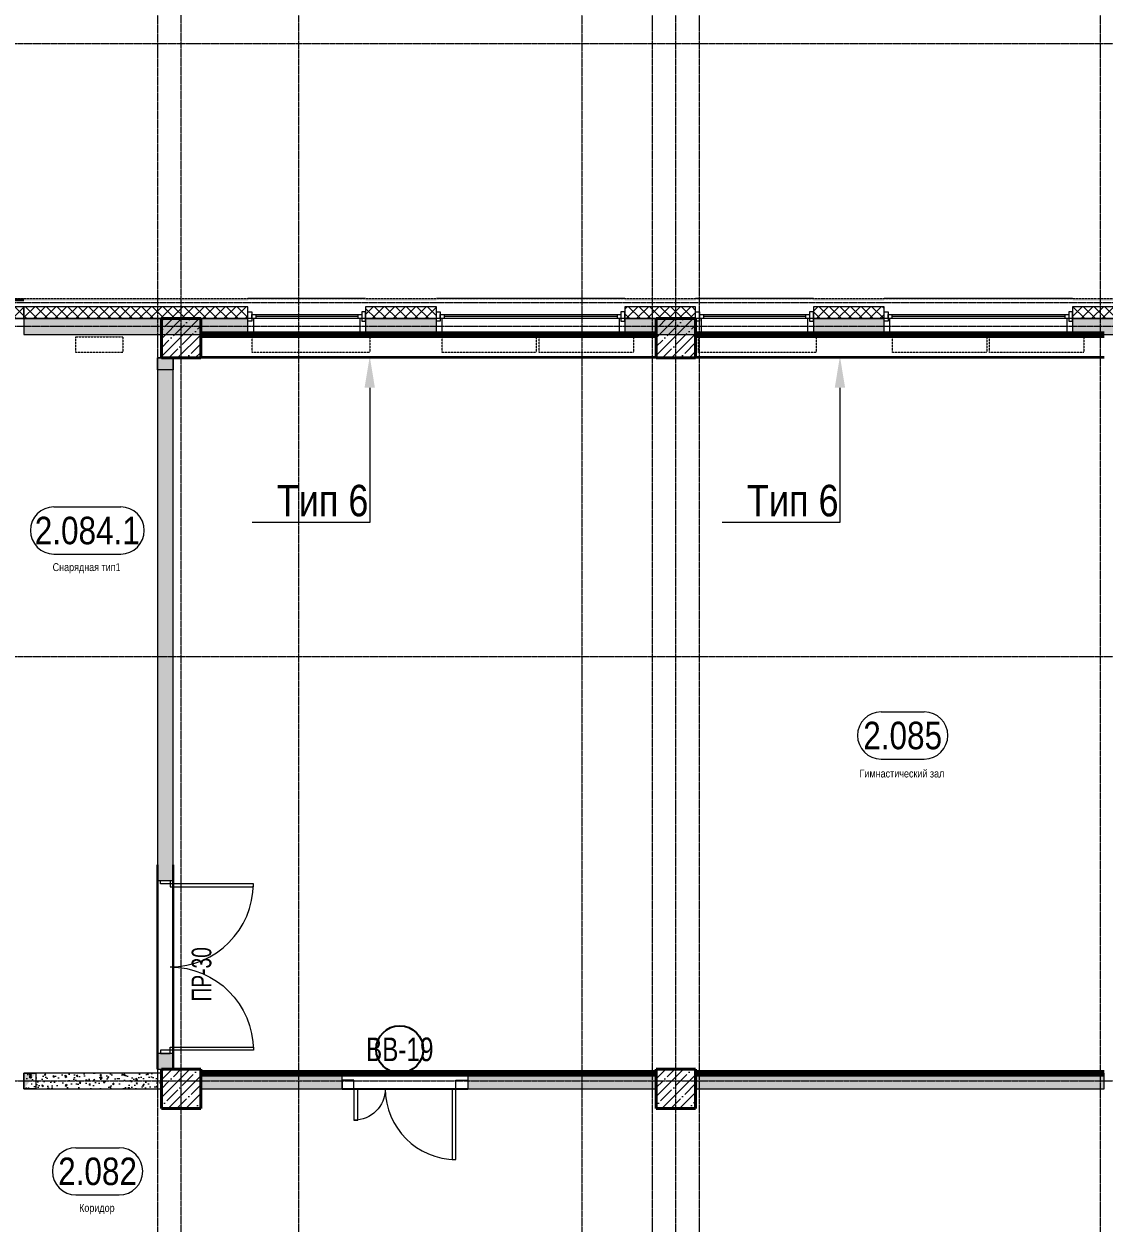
# Model space of a CAD drawing. Header units: millimetres. Extents: x -231292 to 573618, y -153144 to 564035.
# Drawn here: x 13183 to 26933, y 102321 to 117580 of the extents above; entities that cross this region are included whole.
import ezdxf
from ezdxf import colors
from ezdxf.entities.mleader import LeaderData, LeaderLine
from ezdxf.enums import TextEntityAlignment as Align
from ezdxf.math import Vec2, Vec3

# ---------------------------------------------------------------- set-up
doc = ezdxf.new("R2010")
doc.units = ezdxf.units.MM
for name, pattern in [('CENTER2', [28.575, 19.05, -3.175, 3.175, -3.175]), ('DASHED', [19.05, 12.7, -6.35]), ('HIDDEN2', [4.7625, 3.175, -1.5875])]:
    doc.linetypes.add(name, pattern=pattern)
doc.layers.get('0').update_dxf_attribs({"color": 250})
doc.layers.get('Defpoints').update_dxf_attribs({"color": 250})
for name, color, linetype, lineweight in [('11.4_11.5) Восст штроб. шпакл баз. 2 сл крс', 212, 'Continuous', 90), ('A-Wall_Материал_Газоблок_Контур', 250, 'Continuous', 0), ('АР_Area', 250, 'Continuous', 5), ('АР_Витраж марка', 250, 'Continuous', 9), ('АР_Двери', 250, 'Continuous', 9), ('АР_Двери_витраж', 250, 'Continuous', 9), ('АР_Колонны', 250, 'Continuous', 35), ('АР_Окна', 250, 'Continuous', 5), ('АР_Отопительные приборы', 250, 'HIDDEN2', 0), ('АР_Стены ЖБ', 250, 'Continuous', 35), ('АР_Стены ПЕНОблок', 250, 'Continuous', 20), ('АР_Утеплитель', 250, 'Continuous', 0), ('АР_Штриховка', 250, 'Continuous', 0), ('Зашивка радиаторов тип 6 (спорт серый)', 250, 'Continuous', 0), ('КМ_Фахверки', 250, 'Continuous', 80), ('ОВ_Отопление', 250, 'Continuous', 0), ('Размеры зашивки ГКЛ', 250, 'Continuous', 0), ('РД_Оси_100', 250, 'Continuous', 0), ('РД_проем_инж перемыч_фахверк', 250, 'Continuous', 18)]:
    doc.layers.add(name, color=color, linetype=linetype, lineweight=lineweight)
for name, color, linetype, lineweight, plot in [('АР_Делит', 250, 'Continuous', 0, False), ('РД_Проем', 250, 'Continuous', 0, False), ('РД_проем_инж перемыч_подсчет', 250, 'Continuous', 30, False)]:
    doc.layers.add(name, color=color, linetype=linetype, lineweight=lineweight, plot=plot)
doc.layers.add('РД_Витраж_вн', color=250, linetype='Continuous')
doc.layers.add('РД_Перемычка инж проемов', color=250, linetype='Continuous')
doc.styles.add('Arial0', font='arial.ttf')
doc.styles.add('Arial_09', font='ARIALN.TTF', dxfattribs={"width": 0.9})
doc.styles.add('style1', font='ARIALN.TTF')
doc.styles.add('ккк', font='isocpeur.ttf', dxfattribs={"width": 0.85, "oblique": 15})
pattern_1 = [(45, (8883.4, 13229.69), (-112.2532, 112.2532), []), (45, (8995.66, 13229.69), (-112.2532, 112.2532), [198.4375, -39.6875, 0, -39.6875])]

# ---------------------------------------------------------------- blocks, each defined once
blk = doc.blocks.new('СОШ_2200_АР_ОСИ_М100_28.05.24')
at = {"layer": 'АР_Делит', "color": 5, "linetype": 'DASHED'}
blk.add_lwpolyline([(-355, 13145), (-355, 100855), (37145, 100855), (37145, 129155), (72745, 129155), (72745, 135155), (114955, 135155), (114955, -355)], dxfattribs=at)
at = {"layer": 'РД_Оси_100', "linetype": 'CENTER2'}
for p, q in [((-5954.958, 104100), (119910, 104100)), ((-5954.958, 96300), (119910, 96300)), ((-5954.958, 90900), (119910, 90900))]:
    blk.add_line(p, q, dxfattribs=at)
for points in [[(5849.555, 139938.679), (6000, 139538.679), (6000, -6194.559)], [(6300, -6195.83), (6300, 139538.679), (6450, 139938.679)], [(7800, -6155), (7800, 139938.679)], [(11400, 139938.679), (11400, -6155)], [(12000.12, -6155), (12300, -5755), (12300, 139538.679), (12000, 139938.679)], [(12600, -6155), (12600, 139938.679)], [(13200, -6155), (12900, -5755), (12900, 139538.679), (13220.167, 139939.357)], [(17850, 139938.679), (18000, 139538.679), (18000, -6194.092)], [(119910, 100950), (119410, 100800), (-5454.958, 100800), (-5954.958, 100950)], [(119910, 100350), (119410, 100500), (-5454.958, 100500), (-5954.958, 100350)]]:
    blk.add_lwpolyline(points, dxfattribs=at)
blk = doc.blocks.new('otv_в_стене')
at = {"linetype": 'Continuous'}
blk.add_lwpolyline([(0, -1), (0, 0), (1, 0), (1, -1)], close=True, dxfattribs=at)
blk.add_solid([(0, -1), (0, 0), (0.5, -0.5), (1, 0)], dxfattribs=at)
blk = doc.blocks.new('MOK-МаркаПом_овал_ареал')
for p, q in [((-2.75, 3), (2.75, 3)), ((-2.75, -3), (2.75, -3))]:
    blk.add_line(p, q)
for centre, radius, start, end in [((-2.75, 0), 3, 90, 270), ((2.75, 0), 3, 270, 90), ((-3.75, 0), 3.5, 0, 0.001)]:
    blk.add_arc(centre, radius, start, end)
at = {"color": 0, "style": 'style1'}
blk.add_attdef('АР-ПОМЕЩЕНИЕ:НОМЕР', text='', height=3.5, dxfattribs=at).set_placement((0, 0), align=Align.MIDDLE)
at = {"layer": 'Defpoints', "color": 2, "style": 'style1'}
blk.add_attdef('АР-ПОМЕЩЕНИЕ:НАИМЕНОВАНИЕ', text='', height=1, dxfattribs=at).set_placement((-0.09, -4.81), align=Align.MIDDLE)
blk = doc.blocks.new('MOK-МаркаПом_овал_ареал_5ц')
for p, q in [((-4.25, 3), (4.25, 3)), ((-4.25, -3), (4.25, -3))]:
    blk.add_line(p, q)
for centre, radius, start, end in [((-4.25, 0), 3, 90, 270), ((4.25, 0), 3, 270, 90), ((-3.75, 0), 3.5, 0, 0.001)]:
    blk.add_arc(centre, radius, start, end)
at = {"color": 0, "style": 'style1'}
blk.add_attdef('АР-ПОМЕЩЕНИЕ:НОМЕР', text='', height=3.5, dxfattribs=at).set_placement((0, 0), align=Align.MIDDLE)
at = {"layer": 'Defpoints', "color": 2, "style": 'style1'}
blk.add_attdef('АР-ПОМЕЩЕНИЕ:НАИМЕНОВАНИЕ', text='', height=1, dxfattribs=at).set_placement((-0.09, -4.81), align=Align.MIDDLE)
blk = doc.blocks.new('MOK-МаркаПеремычки')
at = {"color": 0, "style": 'ккк', "oblique": 15, "width": 0.85}
blk.add_attdef('АР-ПРОЕМ:ПЕРЕМЫЧКА', text='', height=2.5, dxfattribs=at).set_placement((0, 0), align=Align.MIDDLE)
blk = doc.blocks.new('МаркаВитража1')
at = {"layer": 'Defpoints'}
blk.add_circle((0, 0), 3, dxfattribs=at)
at = {"color": 0, "linetype": 'ByBlock', "lineweight": -2, "style": 'Arial_09', "width": 0.9}
blk.add_attdef('АР-ОКНО:НАИМЕНОВАНИЕ', text='', height=3, dxfattribs=at).set_placement((0, 0), align=Align.MIDDLE)

msp = doc.modelspace()

# ---------------------------------------------------------------- hatches: boundary and pattern name
at = {"layer": 'АР_Штриховка', "linetype": 'Continuous', "lineweight": 0}
h = msp.add_hatch(dxfattribs=at)
h.set_pattern_fill('_U', color=256, style=0, pattern_type=0)
h.set_pattern_definition([(0, (8883.4027, 13229.6861), (0, 1), [])])
h.paths.add_polyline_path([(8528.403, 114084.686), (8553.403, 114059.686), (9083.398, 114059.686), (9083.398, 114084.686)], flags=0)
h.paths.add_polyline_path([(12883.398, 114084.686), (12883.398, 114059.686), (13183.403, 114059.686), (13183.403, 114084.686)], flags=0)
h = msp.add_hatch(dxfattribs=at)
h.set_pattern_fill('_U', color=256, style=0, pattern_type=0)
h.set_pattern_definition([(360, (8883.4027, 13229.6861), (9e-15, 1), [])])
h.paths.add_polyline_path([(13183.403, 114084.686), (13183.403, 114059.686), (16033.403, 114059.686), (16033.403, 114084.686)], flags=0)
h.paths.add_polyline_path([(17533.403, 114084.686), (17533.403, 114059.686), (18433.403, 114059.686), (18433.403, 114084.686)], flags=0)
h.paths.add_polyline_path([(20833.403, 114084.686), (20833.403, 114059.686), (21733.403, 114059.686), (21733.403, 114084.686)], flags=0)
h.paths.add_polyline_path([(23233.403, 114084.686), (23233.403, 114059.686), (24133.403, 114059.686), (24133.403, 114084.686)], flags=0)
h.paths.add_polyline_path([(26533.403, 114084.686), (26533.403, 114059.686), (27433.403, 114059.686), (27433.403, 114084.686)], flags=0)
h.paths.add_polyline_path([(28933.403, 114084.686), (28933.403, 114059.686), (29833.403, 114059.686), (29833.403, 114084.686)], flags=0)
h.paths.add_polyline_path([(32233.403, 114084.686), (32233.403, 114059.686), (32783.403, 114059.686), (32783.403, 114084.686)], flags=0)
h = msp.add_hatch(dxfattribs=at)
h.set_pattern_fill('ANSI37', color=256, scale=30, style=0)
h.set_pattern_definition([(45, (8883.4, 13229.69), (-67.35192, 67.35192), []), (135, (8883.4, 13229.69), (-67.35192, -67.35192), [])])
h.paths.add_polyline_path([(8633.403, 113979.686), (8783.403, 113829.686), (9083.398, 113829.686), (9083.398, 113979.686)], flags=0)
h.paths.add_polyline_path([(12883.398, 113979.686), (12883.398, 113829.686), (13183.403, 113829.686), (13183.403, 113979.686)], flags=0)
h = msp.add_hatch(dxfattribs=at)
h.set_pattern_fill('ANSI37', color=256, scale=30, style=0)
h.set_pattern_definition([(45, (8883.4, 13229.69), (-67.35192, 67.35192), []), (135, (8883.4, 13229.69), (-67.35192, -67.35192), [])])
h.paths.add_polyline_path([(13183.403, 113979.686), (13183.403, 113829.686), (16033.403, 113829.686), (16033.403, 113979.686)], flags=0)
h.paths.add_polyline_path([(17533.403, 113979.686), (17533.403, 113829.686), (18433.403, 113829.686), (18433.403, 113979.686)], flags=0)
h.paths.add_polyline_path([(20833.403, 113979.686), (20833.403, 113829.686), (21733.403, 113829.686), (21733.403, 113979.686)], flags=0)
h.paths.add_polyline_path([(23233.403, 113979.686), (23233.403, 113829.686), (24133.403, 113829.686), (24133.403, 113979.686)], flags=0)
h.paths.add_polyline_path([(26533.403, 113979.686), (26533.403, 113829.686), (27433.403, 113829.686), (27433.403, 113979.686)], flags=0)
h.paths.add_polyline_path([(28933.403, 113979.686), (28933.403, 113829.686), (29833.403, 113829.686), (29833.403, 113979.686)], flags=0)
h.paths.add_polyline_path([(32233.403, 113979.686), (32233.403, 113829.686), (32783.403, 113829.686), (32783.403, 113979.686)], flags=0)
h = msp.add_hatch(dxfattribs=at)
h.set_pattern_fill('AR-CONC', color=256, style=0)
h.set_pattern_definition([(50, (8883.4, 13229.69), (182.18467, -15.93909), [19.05, -209.55]), (355, (8883.4, 13229.69), (-35.24342, 191.05685), [15.24, -167.6406]), (100.45144, (8898.58, 13228.36), (146.94125, 175.11775), [16.19, -178.09024]), (46.1842, (8883.4, 13280.49), (271.07904, -42.04233), [28.575, -314.325]), (96.63556, (8906, 13276.98), (237.40413, 247.4261), [24.285, -267.1356]), (351.18415, (8883.4, 13280.5), (237.4041, 247.4261), [22.86, -251.4597]), (21, (8908.8, 13267.79), (151.6144, -102.2652), [19.05, -209.55]), (326, (8908.8, 13267.79), (61.80203, 184.18797), [15.24, -167.64]), (71.45144, (8921.44, 13259.26), (213.41642, 81.92277), [16.19, -178.08994]), (37.5, (8883.4, 13229.686), (3.088603, 84.55504), [0, -165.608, 0, -170.18, 0, -168.275]), (7.5, (8883.4, 13229.69), (66.81966, 100.180575), [0, -97.028, 0, -161.798, 0, -64.135]), (327.5, (8826.76, 13229.686), (135.590595, -5.728744), [0, -63.5, 0, -198.12, 0, -262.89]), (317.5, (8801.36, 13229.69), (148.12918, 25.42649), [0, -82.55, 0, -131.572, 0, -186.69])])
h.paths.add_polyline_path([(13183.403, 113829.686), (13183.403, 113629.686), (16033.403, 113629.686), (16033.403, 113829.686)], flags=0)
h.paths.add_polyline_path([(17533.403, 113829.686), (17533.403, 113629.686), (18433.403, 113629.686), (18433.403, 113829.686)], flags=0)
h.paths.add_polyline_path([(20833.403, 113829.686), (20833.403, 113629.686), (21733.403, 113629.686), (21733.403, 113829.686)], flags=0)
h.paths.add_polyline_path([(23233.403, 113829.686), (23233.403, 113629.686), (24133.403, 113629.686), (24133.403, 113829.686)], flags=0)
h.paths.add_polyline_path([(26533.403, 113829.686), (26533.403, 113629.686), (27433.403, 113629.686), (27433.403, 113829.686)], flags=0)
h.paths.add_polyline_path([(28933.403, 113829.686), (28933.403, 113629.686), (29833.403, 113629.686), (29833.403, 113829.686)], flags=0)
h.paths.add_polyline_path([(32233.403, 113829.686), (32233.403, 113629.686), (32783.403, 113629.686), (32783.403, 113829.686)], flags=0)
at = {"layer": 'АР_Штриховка', "linetype": 'Continuous', "lineweight": 5}
h = msp.add_hatch(dxfattribs=at)
h.set_pattern_fill('ANSI35', color=256, scale=25, style=0)
h.set_pattern_definition(pattern_1)
h.paths.add_polyline_path([(14933.403, 113329.686), (15433.403, 113329.686), (15433.403, 113829.686), (14933.403, 113829.686)], flags=0)
h = msp.add_hatch(dxfattribs=at)
h.set_pattern_fill('ANSI35', color=256, scale=25, style=0)
h.set_pattern_definition(pattern_1)
h.paths.add_polyline_path([(21233.403, 113329.686), (21733.403, 113329.686), (21733.403, 113829.686), (21233.403, 113829.686)], flags=0)
at = {"layer": 'АР_Штриховка', "linetype": 'Continuous', "lineweight": 0}
h = msp.add_hatch(dxfattribs=at)
h.set_pattern_fill('AR-CONC', color=256, angle=45, style=0)
h.set_pattern_definition([(95, (8883.4, 13229.69), (140.09465, 117.55338), [19.05, -209.55]), (40, (8883.4, 13229.69), (-160.01845, 110.17673), [15.24, -167.6406]), (145.45144, (8895.08, 13239.48), (-19.9238, 227.7301), [16.19, -178.09024]), (91.1842, (8847.48, 13265.6), (221.41024, 161.9534), [28.575, -314.325]), (141.63556, (8865.93, 13279.1), (-7.0866, 342.82676), [24.285, -267.1356]), (36.18415, (8847.48, 13265.6), (-7.0866, 342.8268), [22.86, -251.4597]), (66, (8874.42, 13274.59), (179.51998, 34.89515), [19.05, -209.55]), (11, (8874.42, 13274.59), (-86.53993, 173.9412), [15.24, -167.64]), (116.45145, (8889.38, 13277.5), (92.98005, 208.83634), [16.19, -178.08994]), (82.5, (8883.4, 13229.686), (-57.60547, 61.973414), [0, -165.608, 0, -170.18, 0, -168.275]), (52.5, (8883.4, 13229.69), (-23.58973, 118.087), [0, -97.028, 0, -161.798, 0, -64.135]), (12.5, (8843.35, 13189.634), (99.927863, 91.826196), [0, -63.5, 0, -198.12, 0, -262.89]), (2.5, (8825.39, 13171.67), (86.7639, 122.72239), [0, -82.55, 0, -131.572, 0, -186.69])])
h.paths.add_polyline_path([(14883.403, 104279.686), (15083.403, 104279.686), (15083.403, 104479.686), (14883.403, 104479.686)], flags=0)
h.paths.add_polyline_path([(14883.403, 106679.686), (15083.403, 106679.686), (15083.403, 113329.686), (14883.403, 113329.686)], flags=0)
h = msp.add_hatch(dxfattribs=at)
h.set_pattern_fill('AR-CONC', color=256, angle=-315, style=0)
h.set_pattern_definition([(95, (8883.4, 13229.69), (140.09465, 117.55338), [19.05, -209.55]), (40, (8883.4, 13229.69), (-160.01845, 110.17673), [15.24, -167.6406]), (145.45144, (8895.08, 13239.48), (-19.9238, 227.7301), [16.19, -178.09024]), (91.1842, (8847.48, 13265.6), (221.41024, 161.9534), [28.575, -314.325]), (141.63556, (8865.93, 13279.1), (-7.0866, 342.8268), [24.285, -267.1356]), (36.18415, (8847.48, 13265.6), (-7.0866, 342.8268), [22.86, -251.4597]), (66, (8874.42, 13274.59), (179.51998, 34.89515), [19.05, -209.55]), (11, (8874.42, 13274.59), (-86.53993, 173.9412), [15.24, -167.64]), (116.45145, (8889.38, 13277.5), (92.98005, 208.83634), [16.19, -178.08994]), (82.5, (8883.4, 13229.686), (-57.60547, 61.973414), [0, -165.608, 0, -170.18, 0, -168.275]), (52.5, (8883.4, 13229.69), (-23.58973, 118.087), [0, -97.028, 0, -161.798, 0, -64.135]), (12.5, (8843.35, 13189.634), (99.927863, 91.826196), [0, -63.5, 0, -198.12, 0, -262.89]), (2.5, (8825.39, 13171.67), (86.7639, 122.7224), [0, -82.55, 0, -131.572, 0, -186.69])])
h.paths.add_polyline_path([(13183.403, 104229.686), (13183.403, 104029.686), (14933.403, 104029.686), (14933.403, 104229.686)], flags=0)
at = {"layer": 'АР_Штриховка', "linetype": 'Continuous', "lineweight": 5}
h = msp.add_hatch(dxfattribs=at)
h.set_pattern_fill('ANSI35', color=256, scale=25, style=0)
h.set_pattern_definition(pattern_1)
h.paths.add_polyline_path([(14933.403, 103779.686), (15433.403, 103779.686), (15433.403, 104279.686), (14933.403, 104279.686)], flags=0)
at = {"layer": 'АР_Штриховка', "linetype": 'Continuous', "lineweight": 0}
h = msp.add_hatch(dxfattribs=at)
h.set_pattern_fill('AR-CONC', color=256, angle=-314.9999995, style=0)
h.set_pattern_definition([(95, (8883.4, 13229.69), (140.09465, 117.55338), [19.05, -209.55]), (40, (8883.4, 13229.69), (-160.01845, 110.17673), [15.24, -167.6406]), (145.45145, (8895.08, 13239.48), (-19.9238, 227.7301), [16.19, -178.09024]), (91.1842, (8847.48, 13265.6), (221.41024, 161.9534), [28.575, -314.325]), (141.63556, (8865.93, 13279.1), (-7.0866, 342.8268), [24.285, -267.1356]), (36.18415, (8847.48, 13265.6), (-7.0866, 342.8268), [22.86, -251.4597]), (66, (8874.42, 13274.59), (179.51998, 34.89515), [19.05, -209.55]), (11, (8874.42, 13274.59), (-86.53993, 173.9412), [15.24, -167.64]), (116.45145, (8889.38, 13277.5), (92.98005, 208.83634), [16.19, -178.08994]), (82.5, (8883.4, 13229.686), (-57.60547, 61.973413), [0, -165.608, 0, -170.18, 0, -168.275]), (52.5, (8883.4, 13229.69), (-23.58973, 118.087), [0, -97.028, 0, -161.798, 0, -64.135]), (12.5, (8843.35, 13189.634), (99.92786, 91.826196), [0, -63.5, 0, -198.12, 0, -262.89]), (2.5, (8825.39, 13171.67), (86.7639, 122.7224), [0, -82.55, 0, -131.572, 0, -186.69])])
h.paths.add_polyline_path([(15433.405, 104229.686), (15433.405, 104029.686), (17233.402, 104029.686), (17233.402, 104229.686)], flags=0)
h.paths.add_polyline_path([(18833.402, 104229.686), (18833.402, 104029.686), (21233.402, 104029.686), (21233.402, 104229.686)], flags=0)
at = {"layer": 'АР_Штриховка', "linetype": 'Continuous', "lineweight": 5}
h = msp.add_hatch(dxfattribs=at)
h.set_pattern_fill('ANSI35', color=256, scale=25, style=0)
h.set_pattern_definition(pattern_1)
h.paths.add_polyline_path([(21233.403, 103779.686), (21733.403, 103779.686), (21733.403, 104279.686), (21233.403, 104279.686)], flags=0)
at = {"layer": 'АР_Штриховка', "linetype": 'Continuous', "lineweight": 0}
h = msp.add_hatch(dxfattribs=at)
h.set_pattern_fill('AR-CONC', color=256, angle=-315, style=0)
h.set_pattern_definition([(95, (8883.4, 13229.69), (140.09465, 117.55338), [19.05, -209.55]), (40, (8883.4, 13229.69), (-160.01845, 110.17673), [15.24, -167.6406]), (145.45144, (8895.08, 13239.48), (-19.9238, 227.7301), [16.19, -178.09024]), (91.1842, (8847.48, 13265.6), (221.41024, 161.9534), [28.575, -314.325]), (141.63556, (8865.93, 13279.1), (-7.0866, 342.8268), [24.285, -267.1356]), (36.18415, (8847.48, 13265.6), (-7.0866, 342.8268), [22.86, -251.4597]), (66, (8874.42, 13274.59), (179.51998, 34.89515), [19.05, -209.55]), (11, (8874.42, 13274.59), (-86.53993, 173.9412), [15.24, -167.64]), (116.45145, (8889.38, 13277.5), (92.98005, 208.83634), [16.19, -178.08994]), (82.5, (8883.4, 13229.686), (-57.60547, 61.973414), [0, -165.608, 0, -170.18, 0, -168.275]), (52.5, (8883.4, 13229.69), (-23.58973, 118.087), [0, -97.028, 0, -161.798, 0, -64.135]), (12.5, (8843.35, 13189.634), (99.927863, 91.826196), [0, -63.5, 0, -198.12, 0, -262.89]), (2.5, (8825.39, 13171.67), (86.7639, 122.7224), [0, -82.55, 0, -131.572, 0, -186.69])])
h.paths.add_polyline_path([(21733.406, 104229.686), (21733.406, 104029.686), (26933.403, 104029.686), (26933.403, 104229.686)], flags=0)

# ---------------------------------------------------------------- linework, layer by layer
at = {"layer": '11.4_11.5) Восст штроб. шпакл баз. 2 сл крс'}
for points in [[(15433.403, 113629.686), (21233.403, 113629.686)], [(21733.403, 113629.686), (26933.403, 113629.686)], [(15433.406, 104229.686), (21233.403, 104229.686)], [(21733.406, 104229.686), (26933.403, 104229.686)]]:
    msp.add_lwpolyline(points, dxfattribs=at)
at = {"layer": 'A-Wall_Материал_Газоблок_Контур', "linetype": 'Continuous', "lineweight": 0}
for p, q in [((17533.403, 114084.686), (16033.403, 114084.686)), ((20833.403, 114084.686), (18433.403, 114084.686)), ((23233.403, 114084.686), (21733.403, 114084.686)), ((26533.403, 114084.686), (24133.403, 114084.686)), ((16033.403, 113629.686), (17533.403, 113629.686)), ((18433.403, 113629.686), (20833.403, 113629.686)), ((21733.403, 113629.686), (23233.403, 113629.686)), ((24133.403, 113629.686), (26533.403, 113629.686))]:
    msp.add_line(p, q, dxfattribs=at)
at = {"layer": 'АР_Двери', "linetype": 'Continuous', "lineweight": 9}
for points in [[(14923.403, 106639.686), (14923.403, 106679.686), (15043.403, 106679.686), (15043.403, 106639.686)], [(15043.403, 106639.686), (15043.403, 106599.686), (16103.403, 106599.686), (16103.403, 106639.686)], [(15043.403, 104519.686), (15043.403, 104559.686), (16103.403, 104559.686), (16103.403, 104519.686)], [(14923.403, 104519.686), (14923.403, 104479.686), (15043.403, 104479.686), (15043.403, 104519.686)]]:
    msp.add_lwpolyline(points, close=True, dxfattribs=at)
msp.add_arc((15043.403, 106639.686), 1060, 270, 0, dxfattribs=at)
at = {"layer": 'АР_Двери', "linetype": 'Continuous', "lineweight": 9, "extrusion": (0, 0, -1)}
msp.add_arc((-15043.403, 104519.686), 1060, 90, 180, dxfattribs=at)
at = {"layer": 'АР_Двери_витраж', "linetype": 'Continuous', "lineweight": 9}
for points in [[(17383.403, 104139.686), (17233.403, 104139.686), (17233.403, 104029.686), (17383.403, 104029.686)], [(18683.403, 104139.686), (18833.403, 104139.686), (18833.403, 104029.686), (18683.403, 104029.686)], [(17383.403, 103629.686), (17433.403, 103629.686), (17433.403, 104029.686), (17383.403, 104029.686)], [(18683.403, 104029.686), (18633.403, 104029.686), (18633.403, 103129.686), (18683.403, 103129.686)]]:
    msp.add_lwpolyline(points, close=True, dxfattribs=at)
at = {"layer": 'АР_Двери_витраж', "linetype": 'Continuous', "lineweight": 9, "extrusion": (0, 0, -1)}
msp.add_arc((-17383.403, 104029.686), 400, 180.0000005, 270.0000005, dxfattribs=at)
at = {"layer": 'АР_Двери_витраж', "linetype": 'Continuous', "lineweight": 9}
msp.add_arc((18683.403, 104029.686), 900, 179.9999995, 269.9999995, dxfattribs=at)
at = {"layer": 'АР_Колонны', "linetype": 'HIDDEN2', "lineweight": 25}
for p, q in [((14933.403, 113829.686), (15433.403, 113829.686)), ((14933.403, 113329.686), (14933.403, 113829.686)), ((15433.403, 113829.686), (15433.403, 113329.686)), ((21233.403, 113829.686), (21733.403, 113829.686)), ((21233.403, 113329.686), (21233.403, 113829.686)), ((21733.403, 113829.686), (21733.403, 113329.686)), ((15433.403, 113329.686), (14933.403, 113329.686)), ((21733.403, 113329.686), (21233.403, 113329.686)), ((14933.403, 104279.686), (15433.403, 104279.686)), ((14933.403, 103779.686), (14933.403, 104279.686)), ((15433.403, 104279.686), (15433.403, 103779.686)), ((21233.403, 104279.686), (21733.403, 104279.686)), ((21233.403, 103779.686), (21233.403, 104279.686)), ((21733.403, 104279.686), (21733.403, 103779.686)), ((15433.403, 103779.686), (14933.403, 103779.686)), ((21733.403, 103779.686), (21233.403, 103779.686))]:
    msp.add_line(p, q, dxfattribs=at)
at = {"layer": 'АР_Колонны', "linetype": 'Continuous', "lineweight": 35}
for p, q in [((14933.403, 113829.686), (15433.403, 113829.686)), ((14933.403, 113329.686), (14933.403, 113829.686)), ((15433.403, 113329.686), (15433.403, 113829.686)), ((21233.403, 113829.686), (21733.403, 113829.686)), ((21233.403, 113329.686), (21233.403, 113829.686)), ((21733.403, 113329.686), (21733.403, 113829.686)), ((14933.403, 113329.686), (15433.403, 113329.686)), ((21233.403, 113329.686), (21733.403, 113329.686)), ((14933.403, 104279.686), (15433.403, 104279.686)), ((14933.403, 103779.686), (14933.403, 104279.686)), ((15433.403, 103779.686), (15433.403, 104279.686)), ((21233.403, 104279.686), (21733.403, 104279.686)), ((21233.403, 103779.686), (21233.403, 104279.686)), ((21733.403, 103779.686), (21733.403, 104279.686)), ((14933.403, 103779.686), (15433.403, 103779.686)), ((21233.403, 103779.686), (21733.403, 103779.686))]:
    msp.add_line(p, q, dxfattribs=at)
at = {"layer": 'АР_Окна', "linetype": 'Continuous', "lineweight": 5}
for p, q in [((17533.403, 114084.686), (16033.403, 114084.686)), ((20833.403, 114084.686), (18433.403, 114084.686)), ((23233.403, 114084.686), (21733.403, 114084.686)), ((26533.403, 114084.686), (24133.403, 114084.686)), ((16133.403, 113882.186), (16133.403, 113832.186)), ((17433.403, 113857.186), (16133.403, 113857.186)), ((17433.403, 113882.186), (17433.403, 113832.186)), ((18533.403, 113882.186), (18533.403, 113832.186)), ((20733.403, 113857.186), (18533.403, 113857.186)), ((20733.403, 113882.186), (20733.403, 113832.186)), ((21833.403, 113882.186), (21833.403, 113832.186)), ((23133.403, 113857.186), (21833.403, 113857.186)), ((23133.403, 113882.186), (23133.403, 113832.186)), ((24233.403, 113882.186), (24233.403, 113832.186)), ((26433.403, 113857.186), (24233.403, 113857.186)), ((26433.403, 113882.186), (26433.403, 113832.186)), ((17533.403, 113629.686), (16033.403, 113629.686)), ((20833.403, 113629.686), (18433.403, 113629.686)), ((23233.403, 113629.686), (21733.403, 113629.686)), ((26533.403, 113629.686), (24133.403, 113629.686))]:
    msp.add_line(p, q, dxfattribs=at)
for points in [[(16083.403, 113797.186), (16033.403, 113797.186), (16033.403, 113917.186), (16083.403, 113917.186)], [(17483.403, 113882.186), (17483.403, 113832.186), (16083.403, 113832.186), (16083.403, 113882.186)], [(17483.403, 113797.186), (17533.403, 113797.186), (17533.403, 113917.186), (17483.403, 113917.186)], [(18483.403, 113797.186), (18433.403, 113797.186), (18433.403, 113917.186), (18483.403, 113917.186)], [(20783.403, 113882.186), (20783.403, 113832.186), (18483.403, 113832.186), (18483.403, 113882.186)], [(20783.403, 113797.186), (20833.403, 113797.186), (20833.403, 113917.186), (20783.403, 113917.186)], [(21783.403, 113797.186), (21733.403, 113797.186), (21733.403, 113917.186), (21783.403, 113917.186)], [(23183.403, 113882.186), (23183.403, 113832.186), (21783.403, 113832.186), (21783.403, 113882.186)], [(23183.403, 113797.186), (23233.403, 113797.186), (23233.403, 113917.186), (23183.403, 113917.186)], [(24183.403, 113797.186), (24133.403, 113797.186), (24133.403, 113917.186), (24183.403, 113917.186)], [(26483.403, 113882.186), (26483.403, 113832.186), (24183.403, 113832.186), (24183.403, 113882.186)], [(26483.403, 113797.186), (26533.403, 113797.186), (26533.403, 113917.186), (26483.403, 113917.186)]]:
    msp.add_lwpolyline(points, close=True, dxfattribs=at)
at = {"layer": 'АР_Отопительные приборы'}
for points in [[(13843.021, 113599.686), (14443.021, 113599.686), (14443.021, 113399.686), (13843.021, 113399.686)], [(16088.388, 113599.686), (17588.388, 113599.686), (17588.388, 113399.686), (16088.388, 113399.686)], [(18505.636, 113599.686), (19705.636, 113599.686), (19705.636, 113399.686), (18505.636, 113399.686)], [(19741.646, 113599.686), (20941.646, 113599.686), (20941.646, 113399.686), (19741.646, 113399.686)], [(21769.559, 113599.686), (23269.559, 113599.686), (23269.559, 113399.686), (21769.559, 113399.686)], [(24239.315, 113599.686), (25439.315, 113599.686), (25439.315, 113399.686), (24239.315, 113399.686)], [(25475.324, 113599.686), (26675.324, 113599.686), (26675.324, 113399.686), (25475.324, 113399.686)]]:
    msp.add_lwpolyline(points, close=True, dxfattribs=at)
at = {"layer": 'АР_Стены ЖБ', "linetype": 'Continuous', "lineweight": 40}
for p, q in [((15433.403, 113829.686), (14933.403, 113829.686)), ((14933.403, 113829.686), (14933.403, 113329.686)), ((15433.403, 113329.686), (15433.403, 113829.686)), ((21733.403, 113829.686), (21233.403, 113829.686)), ((21233.403, 113829.686), (21233.403, 113329.686)), ((21733.403, 113329.686), (21733.403, 113829.686)), ((14933.403, 113329.686), (15433.403, 113329.686)), ((21233.403, 113329.686), (21733.403, 113329.686)), ((15433.403, 104279.686), (14933.403, 104279.686)), ((14933.403, 104279.686), (14933.403, 103779.686)), ((15433.403, 103779.686), (15433.403, 104279.686)), ((21733.403, 104279.686), (21233.403, 104279.686)), ((21233.403, 104279.686), (21233.403, 103779.686)), ((21733.403, 103779.686), (21733.403, 104279.686)), ((14933.403, 103779.686), (15433.403, 103779.686)), ((21233.403, 103779.686), (21733.403, 103779.686))]:
    msp.add_line(p, q, dxfattribs=at)
at = {"layer": 'АР_Стены ПЕНОблок', "linetype": 'Continuous', "lineweight": 20}
for p, q in [((13183.403, 113829.686), (13183.403, 113629.686)), ((16033.403, 113829.686), (13183.403, 113829.686)), ((16033.403, 113629.686), (16033.403, 113829.686)), ((17533.403, 113829.686), (17533.403, 113629.686)), ((18433.403, 113829.686), (17533.403, 113829.686)), ((18433.403, 113629.686), (18433.403, 113829.686)), ((20833.403, 113829.686), (20833.403, 113629.686)), ((21733.403, 113829.686), (20833.403, 113829.686)), ((21733.403, 113629.686), (21733.403, 113829.686)), ((23233.403, 113829.686), (23233.403, 113629.686)), ((24133.403, 113829.686), (23233.403, 113829.686)), ((24133.403, 113629.686), (24133.403, 113829.686)), ((26533.403, 113829.686), (26533.403, 113629.686)), ((27433.403, 113829.686), (26533.403, 113829.686)), ((13183.403, 113629.686), (16033.403, 113629.686)), ((17533.403, 113629.686), (18433.403, 113629.686)), ((20833.403, 113629.686), (21733.403, 113629.686)), ((23233.403, 113629.686), (24133.403, 113629.686)), ((26533.403, 113629.686), (27433.403, 113629.686)), ((15083.403, 113329.686), (14883.403, 113329.686)), ((14883.403, 113329.686), (14883.403, 106679.686)), ((15083.403, 106679.686), (15083.403, 113329.686)), ((14883.403, 106679.686), (15083.403, 106679.686)), ((15083.403, 104479.686), (14883.403, 104479.686)), ((14883.403, 104479.686), (14883.403, 104279.686)), ((15083.403, 104279.686), (15083.403, 104479.686)), ((13183.403, 104229.686), (13183.403, 104029.686)), ((14933.403, 104229.686), (13183.403, 104229.686)), ((14883.403, 104279.686), (15083.403, 104279.686)), ((14933.403, 104029.686), (14933.403, 104229.686)), ((15433.406, 104229.686), (15433.406, 104029.686)), ((17233.403, 104229.686), (15433.406, 104229.686)), ((17233.403, 104029.686), (17233.403, 104229.686)), ((18833.403, 104229.686), (18833.403, 104029.686)), ((21233.403, 104229.686), (18833.403, 104229.686)), ((21233.403, 104029.686), (21233.403, 104229.686)), ((21733.406, 104229.686), (21733.406, 104029.686)), ((26933.403, 104229.686), (21733.406, 104229.686)), ((26933.403, 104029.686), (26933.403, 104229.686)), ((13183.403, 104029.686), (14933.403, 104029.686)), ((15433.406, 104029.686), (17233.403, 104029.686)), ((18833.403, 104029.686), (21233.403, 104029.686)), ((21733.406, 104029.686), (26933.403, 104029.686))]:
    msp.add_line(p, q, dxfattribs=at)
at = {"layer": 'АР_Утеплитель', "linetype": 'Continuous', "lineweight": 0}
for p, q in [((13183.403, 113979.686), (12883.398, 113979.686)), ((12883.398, 113829.686), (13183.403, 113829.686)), ((13183.403, 113979.686), (13183.403, 113829.686)), ((16033.403, 113979.686), (13183.403, 113979.686)), ((13183.403, 113829.686), (13183.403, 113979.686)), ((13183.403, 113829.686), (16033.403, 113829.686)), ((16033.403, 113829.686), (16033.403, 113979.686)), ((17533.403, 113979.686), (17533.403, 113829.686)), ((18433.403, 113979.686), (17533.403, 113979.686)), ((17533.403, 113829.686), (18433.403, 113829.686)), ((18433.403, 113829.686), (18433.403, 113979.686)), ((20833.403, 113979.686), (20833.403, 113829.686)), ((21733.403, 113979.686), (20833.403, 113979.686)), ((20833.403, 113829.686), (21733.403, 113829.686)), ((21733.403, 113829.686), (21733.403, 113979.686)), ((23233.403, 113979.686), (23233.403, 113829.686)), ((24133.403, 113979.686), (23233.403, 113979.686)), ((23233.403, 113829.686), (24133.403, 113829.686)), ((24133.403, 113829.686), (24133.403, 113979.686)), ((26533.403, 113979.686), (26533.403, 113829.686)), ((27433.403, 113979.686), (26533.403, 113979.686)), ((26533.403, 113829.686), (27433.403, 113829.686))]:
    msp.add_line(p, q, dxfattribs=at)
at = {"layer": 'Зашивка радиаторов тип 6 (спорт серый)', "linetype": 'Continuous', "lineweight": 0}
for p, q in [((21233.403, 113629.686), (15433.403, 113629.686)), ((15433.403, 113329.686), (15433.403, 113629.686)), ((21233.403, 113329.686), (21233.403, 113629.686)), ((26933.403, 113629.686), (21733.403, 113629.686)), ((21733.403, 113329.686), (21733.403, 113629.686)), ((15433.403, 113342.186), (21233.403, 113342.186)), ((21233.403, 113342.186), (15433.403, 113342.186)), ((15433.403, 113329.686), (21233.403, 113329.686)), ((21733.403, 113342.186), (26933.403, 113342.186)), ((26933.403, 113342.186), (21733.403, 113342.186)), ((21733.403, 113329.686), (26933.403, 113329.686))]:
    msp.add_line(p, q, dxfattribs=at)
at = {"layer": 'КМ_Фахверки', "lineweight": 5}
msp.add_lwpolyline([(79583.403, 81804.686), (103283.403, 81804.103), (103283.403, 13129.686), (123583.403, 13129.686), (123583.371, 148129.686), (81883.406, 148129.686), (81883.406, 142129.686), (46283.403, 142129.686), (46283.403, 113829.686), (8783.403, 113829.686), (8783.403, 26629.686), (36583.403, 26629.686), (36583.403, 39729.686), (29083.403, 39729.686), (29083.403, 81804.686), (54383.403, 81804.686), (54383.403, 13129.686), (92083.403, 13129.686), (92083.403, 26829.686), (74683.402, 26829.694), (74683.401, 81804.686), (79584.99, 81804.686)], dxfattribs=at)
at = {"layer": 'КМ_Фахверки', "lineweight": 20}
for points in [[(16103.403, 113629.686), (17463.403, 113629.686), (17463.403, 113829.686), (16103.403, 113829.686)], [(20763.403, 113829.686), (18503.403, 113829.686), (18503.403, 113629.686), (20763.403, 113629.686)], [(21803.403, 113629.686), (23163.403, 113629.686), (23163.403, 113829.686), (21803.403, 113829.686)], [(24203.403, 113629.686), (26463.403, 113629.686), (26463.403, 113829.686), (24203.403, 113829.686)]]:
    msp.add_lwpolyline(points, close=True, dxfattribs=at)
at = {"layer": 'РД_Витраж_вн', "linetype": 'Continuous', "lineweight": -3}
for p, q in [((17233.403, 104229.686), (18833.403, 104229.686)), ((17233.403, 104029.686), (18833.403, 104029.686))]:
    msp.add_line(p, q, dxfattribs=at)
at = {"layer": 'РД_Проем', "linetype": 'Continuous', "lineweight": 0}
for p, q in [((14883.403, 104479.686), (14883.403, 106679.686)), ((15083.403, 104479.686), (15083.403, 106679.686)), ((17233.403, 104229.686), (18833.403, 104229.686)), ((17233.403, 104029.686), (18833.403, 104029.686))]:
    msp.add_line(p, q, dxfattribs=at)
at = {"layer": 'РД_проем_инж перемыч_подсчет', "linetype": 'Continuous', "lineweight": 30}
for p, q in [((14883.403, 106879.686), (14883.403, 104279.686)), ((15083.403, 106879.686), (15083.403, 104279.686))]:
    msp.add_line(p, q, dxfattribs=at)
at = {"layer": 'РД_проем_инж перемыч_фахверк', "linetype": 'Continuous', "lineweight": 18}
for p, q in [((18833.403, 104229.686), (17233.403, 104229.686)), ((18833.403, 104029.686), (17233.403, 104029.686))]:
    msp.add_line(p, q, dxfattribs=at)

# ---------------------------------------------------------------- block references
at = {"layer": 'АР_Area', "linetype": 'Continuous', "lineweight": 5, "xscale": 100, "yscale": 100, "zscale": 100}
for name, p, values in [('MOK-МаркаПом_овал_ареал_5ц', (13989.822, 111134.221), {'АР-ПОМЕЩЕНИЕ:НОМЕР': '2.084.1', 'АР-ПОМЕЩЕНИЕ:НАИМЕНОВАНИЕ': 'Снарядная тип1'}), ('MOK-МаркаПом_овал_ареал', (24369.977, 108525.493), {'АР-ПОМЕЩЕНИЕ:НОМЕР': '2.085', 'АР-ПОМЕЩЕНИЕ:НАИМЕНОВАНИЕ': 'Гимнастический зал'}), ('MOK-МаркаПом_овал_ареал', (14120.437, 102979.224), {'АР-ПОМЕЩЕНИЕ:НОМЕР': '2.082', 'АР-ПОМЕЩЕНИЕ:НАИМЕНОВАНИЕ': 'Коридор'})]:
    msp.add_blockref(name, p, dxfattribs=at).add_auto_attribs(values)
at = {"layer": 'АР_Витраж марка', "linetype": 'Continuous', "lineweight": 9, "xscale": 100, "yscale": 100, "zscale": 100}
msp.add_blockref('МаркаВитража1', (17967.33, 104531.394), dxfattribs=at).add_auto_attribs({'АР-ОКНО:НАИМЕНОВАНИЕ': 'ВВ-19'})
at = {"layer": 'ОВ_Отопление'}
for p, xscale, yscale in [((14883.403, 113329.686), 200, 150), ((13183.403, 104229.686), 150, 200)]:
    msp.add_blockref('otv_в_стене', p, dxfattribs=dict(at, xscale=xscale, yscale=yscale))
at = {"layer": 'РД_Оси_100'}
msp.add_blockref('СОШ_2200_АР_ОСИ_М100_28.05.24', (8883.403, 13229.686), dxfattribs=at)
at = {"layer": 'РД_Перемычка инж проемов', "linetype": 'Continuous', "lineweight": -3}
ref = msp.add_blockref('MOK-МаркаПеремычки', (15443.369, 105486.146, 200), dxfattribs=dict(at, xscale=100, yscale=100, zscale=100, rotation=89.99999999999997))
ref.add_attrib('АР-ПРОЕМ:ПЕРЕМЫЧКА', 'ПР-30', dxfattribs={"layer": '0', "color": 0, "height": 250, "rotation": 90, "style": 'Arial0', "width": 0.7}).set_placement((15443.369, 105486.146, 200), align=Align.MIDDLE)

# ---------------------------------------------------------------- leaders
at = {"layer": 'Размеры зашивки ГКЛ'}
ml = msp.add_multileader_mtext('Standard', dxfattribs=at)
ml.set_content('\\pxsm1;Тип 6', color=(0, 0, 138), style='style1')
ml.set_leader_properties(color=256, linetype='ByLayer', lineweight=9)
ml.build(insert=Vec2(0, 0))
ml.multileader.update_dxf_attribs({"has_dogleg": 0, "text_left_attachment_type": 6, "text_right_attachment_type": 6, "text_bottom_attachment_type": 10, "dogleg_length": 25, "arrow_head_size": 400})
ctx = ml.context
ctx.base_point, ctx.char_height, ctx.arrow_head_size, ctx.landing_gap_size, ctx.plane_origin = Vec3(16351.523, 111234.918), 400, 400, 50, Vec3(9555.364, 118205.483)
ctx.left_attachment, ctx.right_attachment, ctx.top_attachment = 6, 6, 10
notes = []
notes.append((ctx, [(1, (1, 1, 0), (17609.947, 111234.918), (-1, 0), 25, [(1, [(17585.44, 113350.886)], 0, [])])]))
ctx.mtext.insert, ctx.mtext.width, ctx.mtext.defined_height, ctx.mtext.line_spacing_factor, ctx.mtext.flow_direction = Vec3(16401.523, 111714.918), 1668.44707, 600, 0.3, 5
ml = msp.add_multileader_mtext('Standard', dxfattribs=at)
ml.set_content('\\pxsm1;Тип 6', color=(0, 0, 138), style='style1')
ml.set_leader_properties(color=256, linetype='ByLayer', lineweight=9)
ml.build(insert=Vec2(0, 0))
ml.multileader.update_dxf_attribs({"has_dogleg": 0, "text_left_attachment_type": 6, "text_right_attachment_type": 6, "text_bottom_attachment_type": 10, "dogleg_length": 25, "arrow_head_size": 400})
ctx = ml.context
ctx.base_point, ctx.char_height, ctx.arrow_head_size, ctx.landing_gap_size, ctx.plane_origin = Vec3(22337.461, 111234.918), 400, 400, 50, Vec3(15541.302, 118205.483)
ctx.left_attachment, ctx.right_attachment, ctx.top_attachment = 6, 6, 10
notes.append((ctx, [(1, (1, 1, 0), (23595.886, 111234.918), (-1, 0), 25, [(1, [(23571.378, 113350.886)], 0, [])])]))
ctx.mtext.insert, ctx.mtext.width, ctx.mtext.defined_height, ctx.mtext.line_spacing_factor, ctx.mtext.flow_direction = Vec3(22387.461, 111714.918), 1668.44707, 600, 0.3, 5
for ctx, leaders in notes:
    for number, flags, end, landing, length, lines in leaders:
        leader = LeaderData()
        leader.index, (leader.has_last_leader_line, leader.has_dogleg_vector, leader.attachment_direction) = number, flags
        leader.last_leader_point, leader.dogleg_vector, leader.dogleg_length = Vec3(end), Vec3(landing), length
        for number, points, colour, breaks in lines:
            line = LeaderLine()
            line.index, line.vertices, line.color, line.breaks = number, Vec3.list(points), colors.encode_raw_color(colour), breaks
            leader.lines.append(line)
        ctx.leaders.append(leader)

doc.saveas('drawing.dxf')
